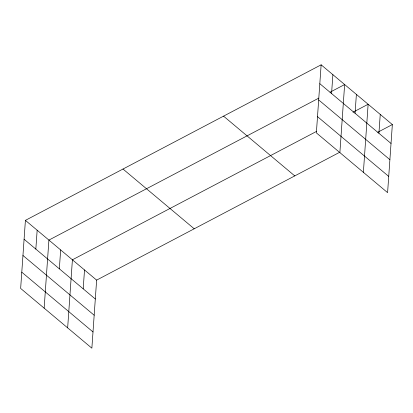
<?xml version="1.0" encoding="UTF-8"?>
<svg xmlns="http://www.w3.org/2000/svg" width="413" height="413" viewBox="0 0 413 413"><rect width="100%" height="100%" fill="white"/><g stroke="black" fill="none" stroke-linecap="round" stroke-linejoin="round"><path stroke-width="0.62" d="M25.41 220.361L20.65 288.429L91.867 348.185L96.627 280.117L25.41 220.361L321.133 64.815L392.35 124.571L387.59 192.639L316.373 132.883L321.133 64.815M35.838 249.096L37.16 230.222M44.15 308.144L48.91 240.082L318.836 98.108M59.343 268.817L60.659 249.937M67.655 327.865L72.409 259.798L316.539 131.396M83.199 288.837L84.52 269.957M331.567 93.555L332.883 74.676M339.878 152.603L344.638 84.536L330.054 92.207M355.066 113.276L356.388 94.396M363.378 172.324L368.138 104.257L352.991 112.222M378.922 133.291L380.244 114.416M96.627 280.117L339.631 152.304M377.766 132.243L392.35 124.571M319.817 83.694L391.028 143.45M318.681 99.925L389.893 159.681M317.509 116.652L388.726 176.408M223.547 116.146L294.763 175.902M122.997 169.031L194.213 228.787M24.088 239.241L95.305 298.997M22.952 255.471L94.169 315.227M21.786 272.193L93.002 331.949"/></g></svg>
